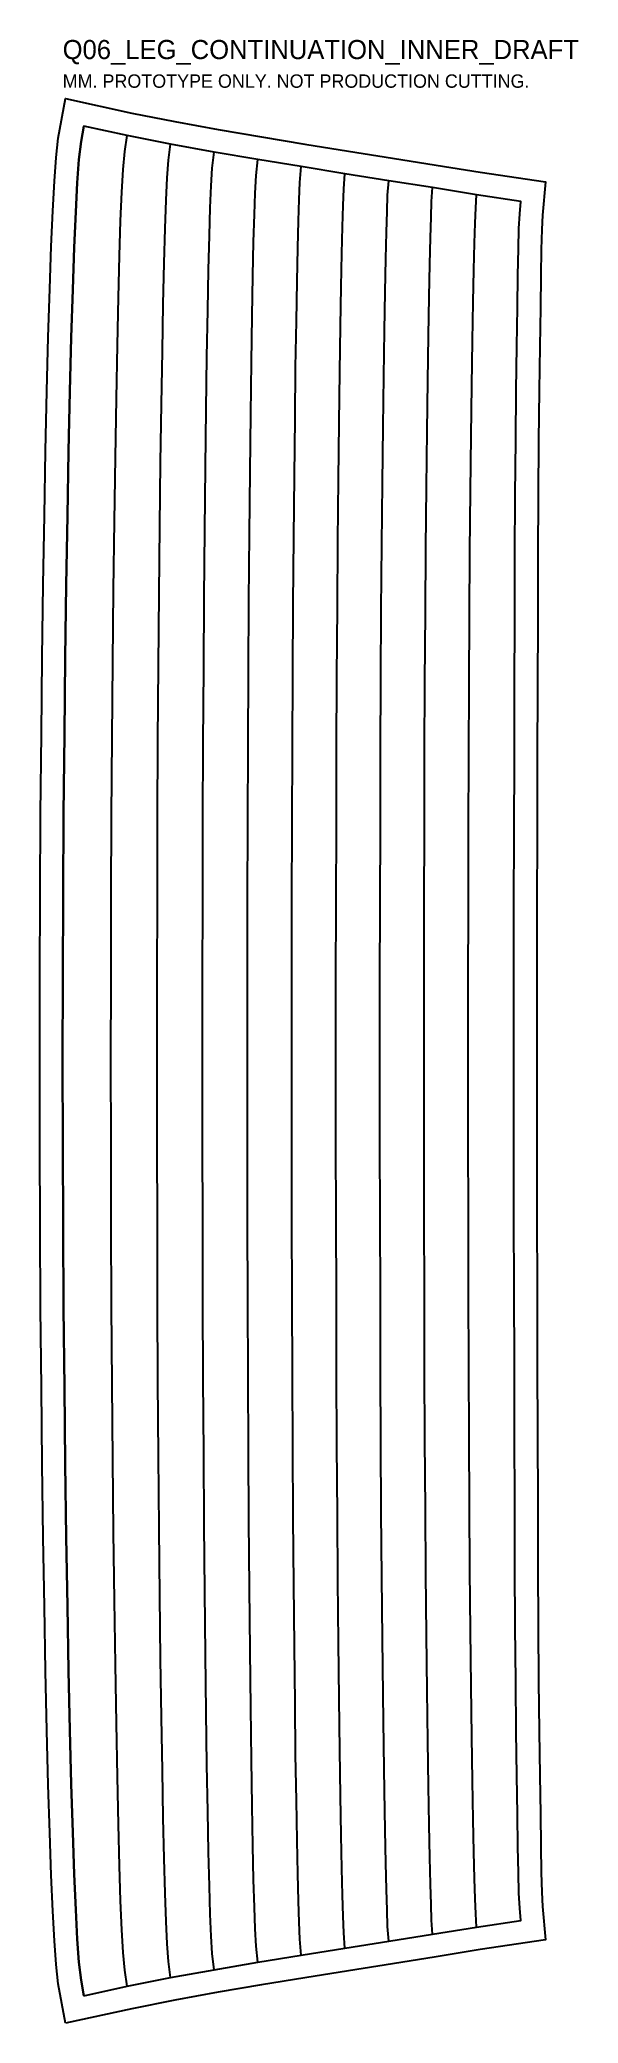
# Model space of a CAD drawing. Header units: millimetres. Extents: x -12 to 269, y -503 to 534.
import ezdxf

# ---------------------------------------------------------------- set-up
doc = ezdxf.new("R2010")
doc.units = ezdxf.units.MM
for name, color, linetype in [('CUT_DRAFT', 1, 'Continuous'), ('GRID_REFERENCE', 8, 'Continuous'), ('SEAM', 5, 'Continuous'), ('TEXT', 7, 'Continuous')]:
    doc.layers.add(name, color=color, linetype=linetype)

msp = doc.modelspace()

# ---------------------------------------------------------------- linework, layer by layer
at = {"layer": 'CUT_DRAFT'}
msp.add_lwpolyline([(1.4, -503.1), (-2.3, -482.4), (-3.4, -472.3), (-4.3, -459.9), (-5.2, -444.4), (-6, -425.7), (-6.7, -403.6), (-7.5, -378.4), (-8.2, -350.1), (-8.9, -319), (-9.5, -285.2), (-10.1, -249.1), (-10.7, -210.8), (-11.1, -170.8), (-11.5, -129.4), (-11.8, -86.9), (-11.9, -43.6), (-12, 0), (-11.9, 43.6), (-11.8, 86.9), (-11.5, 129.4), (-11.1, 170.8), (-10.7, 210.8), (-10.1, 249.1), (-9.5, 285.2), (-8.9, 319), (-8.2, 350.1), (-7.5, 378.4), (-6.7, 403.6), (-6, 425.7), (-5.2, 444.4), (-4.3, 459.9), (-3.4, 472.3), (-2.3, 482.4), (1.4, 503.1), (36.2, 495.5), (58.6, 491), (81.2, 486.9), (103.9, 483), (126.6, 479.3), (149.4, 475.6), (172.3, 472), (195.2, 468.3), (218.1, 464.6), (252.3, 459.5), (250.7, 442.1), (250.4, 434.6), (250.1, 424.2), (249.8, 410.5), (249.6, 393.6), (249.3, 373.5), (249, 350.4), (248.7, 324.4), (248.5, 295.6), (248.3, 264.4), (248.2, 230.9), (248.1, 195.5), (248, 158.4), (247.9, 120), (247.8, 80.6), (247.8, 40.5), (247.8, 0), (247.8, -40.5), (247.8, -80.6), (247.9, -120), (248, -158.4), (248.1, -195.5), (248.2, -230.9), (248.3, -264.4), (248.5, -295.6), (248.7, -324.4), (249, -350.4), (249.3, -373.5), (249.6, -393.6), (249.8, -410.5), (250.1, -424.2), (250.4, -434.6), (250.7, -442.1), (252.3, -459.5), (218.1, -464.6), (195.2, -468.3), (172.3, -472), (149.4, -475.6), (126.6, -479.3), (103.9, -483), (81.2, -486.9), (58.6, -491), (36.2, -495.5), (1.4, -503.1)], close=True, dxfattribs=at)
at = {"layer": 'GRID_REFERENCE'}
for points in [[(11, -488.7), (9.6, -480.6), (8.5, -471.2), (7.6, -459.1), (6.8, -443.8), (6, -425.2), (5.3, -403.3), (4.5, -378.1), (3.8, -349.9), (3.1, -318.8), (2.5, -285), (1.9, -248.9), (1.3, -210.7), (0.9, -170.7), (0.5, -129.3), (0.2, -86.8), (0.1, -43.6), (0, 0), (0.1, 43.6), (0.2, 86.8), (0.5, 129.3), (0.9, 170.7), (1.3, 210.7), (1.9, 248.9), (2.5, 285), (3.1, 318.8), (3.8, 349.9), (4.5, 378.1), (5.3, 403.3), (6, 425.2), (6.8, 443.8), (7.6, 459.1), (8.5, 471.2), (9.6, 480.6), (11, 488.7)], [(33.7, -483.7), (32.5, -475.4), (31.6, -466), (30.9, -454.2), (30.3, -439.1), (29.7, -420.8), (29.1, -399.1), (28.6, -374.2), (28.1, -346.3), (27.6, -315.5), (27.1, -282.1), (26.6, -246.3), (26.2, -208.5), (25.9, -168.9), (25.6, -128), (25.4, -85.9), (25.3, -43.1), (25.2, 0), (25.3, 43.1), (25.4, 85.9), (25.6, 128), (25.9, 168.9), (26.2, 208.5), (26.6, 246.3), (27.1, 282.1), (27.6, 315.5), (28.1, 346.3), (28.6, 374.2), (29.1, 399.1), (29.7, 420.8), (30.3, 439.1), (30.9, 454.2), (31.6, 466), (32.5, 475.4), (33.7, 483.7)], [(56.4, -479.2), (55.3, -470.8), (54.6, -461.6), (54, -449.9), (53.5, -435.1), (53, -417), (52.5, -395.6), (52.1, -371), (51.6, -343.3), (51.2, -312.8), (50.8, -279.6), (50.5, -244.2), (50.1, -206.7), (49.8, -167.5), (49.6, -126.9), (49.5, -85.2), (49.3, -42.8), (49.3, 0), (49.3, 42.8), (49.5, 85.2), (49.6, 126.9), (49.8, 167.5), (50.1, 206.7), (50.5, 244.2), (50.8, 279.6), (51.2, 312.8), (51.6, 343.3), (52.1, 371), (52.5, 395.6), (53, 417), (53.5, 435.1), (54, 449.9), (54.6, 461.6), (55.3, 470.8), (56.4, 479.2)], [(79.1, -475.1), (78.2, -466.6), (77.6, -457.5), (77.1, -446), (76.7, -431.4), (76.2, -413.6), (75.8, -392.4), (75.4, -368), (75, -340.5), (74.7, -310.3), (74.3, -277.4), (74, -242.3), (73.7, -205.1), (73.5, -166.2), (73.3, -125.9), (73.2, -84.5), (73.1, -42.4), (73, 0), (73.1, 42.4), (73.2, 84.5), (73.3, 125.9), (73.5, 166.2), (73.7, 205.1), (74, 242.3), (74.3, 277.4), (74.7, 310.3), (75, 340.5), (75.4, 368), (75.8, 392.4), (76.2, 413.6), (76.7, 431.4), (77.1, 446), (77.6, 457.5), (78.2, 466.6), (79.1, 475.1)], [(101.9, -471.2), (101.1, -462.8), (100.6, -453.7), (100.2, -442.4), (99.8, -428.1), (99.4, -410.4), (99, -389.4), (98.6, -365.3), (98.3, -338.1), (97.9, -308), (97.6, -275.4), (97.3, -240.5), (97.1, -203.6), (96.9, -165), (96.7, -124.9), (96.6, -83.9), (96.5, -42.1), (96.5, 0), (96.5, 42.1), (96.6, 83.9), (96.7, 124.9), (96.9, 165), (97.1, 203.6), (97.3, 240.5), (97.6, 275.4), (97.9, 308), (98.3, 338.1), (98.6, 365.3), (99, 389.4), (99.4, 410.4), (99.8, 428.1), (100.2, 442.4), (100.6, 453.7), (101.1, 462.8), (101.9, 471.2)], [(124.7, -467.5), (124, -459.2), (123.6, -450.3), (123.2, -439.2), (122.8, -425), (122.5, -407.5), (122.1, -386.7), (121.7, -362.7), (121.4, -335.7), (121.1, -305.9), (120.8, -273.6), (120.5, -238.9), (120.3, -202.2), (120.1, -163.9), (119.9, -124.1), (119.8, -83.3), (119.8, -41.8), (119.7, 0), (119.8, 41.8), (119.8, 83.3), (119.9, 124.1), (120.1, 163.9), (120.3, 202.2), (120.5, 238.9), (120.8, 273.6), (121.1, 305.9), (121.4, 335.7), (121.7, 362.7), (122.1, 386.7), (122.5, 407.5), (122.8, 425), (123.2, 439.2), (123.6, 450.3), (124, 459.2), (124.7, 467.5)], [(147.5, -463.8), (146.9, -455.8), (146.5, -447.1), (146.2, -436.1), (145.9, -422.1), (145.5, -404.7), (145.2, -384.1), (144.8, -360.3), (144.4, -333.5), (144.1, -303.9), (143.8, -271.8), (143.6, -237.3), (143.3, -200.9), (143.1, -162.8), (143, -123.3), (142.9, -82.8), (142.8, -41.6), (142.8, 0), (142.8, 41.6), (142.9, 82.8), (143, 123.3), (143.1, 162.8), (143.3, 200.9), (143.6, 237.3), (143.8, 271.8), (144.1, 303.9), (144.4, 333.5), (144.8, 360.3), (145.2, 384.1), (145.5, 404.7), (145.9, 422.1), (146.2, 436.1), (146.5, 447.1), (146.9, 455.8), (147.5, 463.8)], [(170.4, -460.1), (169.8, -452.5), (169.5, -444), (169.2, -433.2), (168.9, -419.3), (168.5, -402.1), (168.2, -381.6), (167.8, -358), (167.4, -331.4), (167.1, -302), (166.8, -270), (166.5, -235.8), (166.3, -199.6), (166.1, -161.8), (166, -122.5), (165.9, -82.3), (165.8, -41.3), (165.8, 0), (165.8, 41.3), (165.9, 82.3), (166, 122.5), (166.1, 161.8), (166.3, 199.6), (166.5, 235.8), (166.8, 270), (167.1, 302), (167.4, 331.4), (167.8, 358), (168.2, 381.6), (168.5, 402.1), (168.9, 419.3), (169.2, 433.2), (169.5, 444), (169.8, 452.5), (170.4, 460.1)], [(193.3, -456.5), (192.8, -449.2), (192.5, -441), (192.2, -430.3), (191.9, -416.5), (191.5, -399.4), (191.1, -379.1), (190.8, -355.6), (190.4, -329.2), (190.1, -300), (189.8, -268.2), (189.5, -234.3), (189.3, -198.3), (189.1, -160.7), (189, -121.7), (188.9, -81.7), (188.8, -41), (188.8, 0), (188.8, 41), (188.9, 81.7), (189, 121.7), (189.1, 160.7), (189.3, 198.3), (189.5, 234.3), (189.8, 268.2), (190.1, 300), (190.4, 329.2), (190.8, 355.6), (191.1, 379.1), (191.5, 399.4), (191.9, 416.5), (192.2, 430.3), (192.5, 441), (192.8, 449.2), (193.3, 456.5)], [(216.3, -452.8), (215.8, -445.9), (215.5, -438), (215.2, -427.4), (214.8, -413.6), (214.5, -396.6), (214.1, -376.4), (213.8, -353.1), (213.4, -326.8), (213.1, -297.8), (212.8, -266.3), (212.6, -232.6), (212.4, -196.9), (212.2, -159.6), (212.1, -120.9), (212, -81.2), (211.9, -40.7), (211.9, 0), (211.9, 40.7), (212, 81.2), (212.1, 120.9), (212.2, 159.6), (212.4, 196.9), (212.6, 232.6), (212.8, 266.3), (213.1, 297.8), (213.4, 326.8), (213.8, 353.1), (214.1, 376.4), (214.5, 396.6), (214.8, 413.6), (215.2, 427.4), (215.5, 438), (215.8, 445.9), (216.3, 452.8)], [(239.4, -449.3), (238.8, -442.9), (238.4, -435.1), (238.1, -424.5), (237.8, -410.8), (237.6, -393.8), (237.3, -373.7), (237, -350.5), (236.7, -324.5), (236.5, -295.7), (236.3, -264.4), (236.2, -231), (236.1, -195.5), (236, -158.5), (235.9, -120), (235.8, -80.6), (235.8, -40.5), (235.8, 0), (235.8, 40.5), (235.8, 80.6), (235.9, 120), (236, 158.5), (236.1, 195.5), (236.2, 231), (236.3, 264.4), (236.5, 295.7), (236.7, 324.5), (237, 350.5), (237.3, 373.7), (237.6, 393.8), (237.8, 410.8), (238.1, 424.5), (238.4, 435.1), (238.8, 442.9), (239.4, 449.3)]]:
    msp.add_lwpolyline(points, dxfattribs=at)
at = {"layer": 'SEAM'}
msp.add_lwpolyline([(11, -488.7), (33.7, -483.7), (56.4, -479.2), (79.1, -475.1), (101.9, -471.2), (124.7, -467.5), (147.5, -463.8), (170.4, -460.1), (193.3, -456.5), (216.3, -452.8), (239.4, -449.3), (238.8, -442.9), (238.4, -435.1), (238.1, -424.5), (237.8, -410.8), (237.6, -393.8), (237.3, -373.7), (237, -350.5), (236.7, -324.5), (236.5, -295.7), (236.3, -264.4), (236.2, -231), (236.1, -195.5), (236, -158.5), (235.9, -120), (235.8, -80.6), (235.8, -40.5), (235.8, 0), (235.8, 40.5), (235.8, 80.6), (235.9, 120), (236, 158.5), (236.1, 195.5), (236.2, 231), (236.3, 264.4), (236.5, 295.7), (236.7, 324.5), (237, 350.5), (237.3, 373.7), (237.6, 393.8), (237.8, 410.8), (238.1, 424.5), (238.4, 435.1), (238.8, 442.9), (239.4, 449.3), (216.3, 452.8), (193.3, 456.5), (170.4, 460.1), (147.5, 463.8), (124.7, 467.5), (101.9, 471.2), (79.1, 475.1), (56.4, 479.2), (33.7, 483.7), (11, 488.7), (9.6, 480.6), (8.5, 471.2), (7.6, 459.1), (6.8, 443.8), (6, 425.2), (5.3, 403.3), (4.5, 378.1), (3.8, 349.9), (3.1, 318.8), (2.5, 285), (1.9, 248.9), (1.3, 210.7), (0.9, 170.7), (0.5, 129.3), (0.2, 86.8), (0.1, 43.6), (0, 0), (0.1, -43.6), (0.2, -86.8), (0.5, -129.3), (0.9, -170.7), (1.3, -210.7), (1.9, -248.9), (2.5, -285), (3.1, -318.8), (3.8, -349.9), (4.5, -378.1), (5.3, -403.3), (6, -425.2), (6.8, -443.8), (7.6, -459.1), (8.5, -471.2), (9.6, -480.6)], close=True, dxfattribs=at)

# ---------------------------------------------------------------- texts
at = {"layer": 'TEXT'}
for s, height, p in [('Q06_LEG_CONTINUATION_INNER_DRAFT', 10, (0, 523.7)), ('MM. PROTOTYPE ONLY. NOT PRODUCTION CUTTING.', 7, (0, 508.7))]:
    msp.add_text(s, height=height, dxfattribs=at).set_placement(p)

doc.saveas('drawing.dxf')
